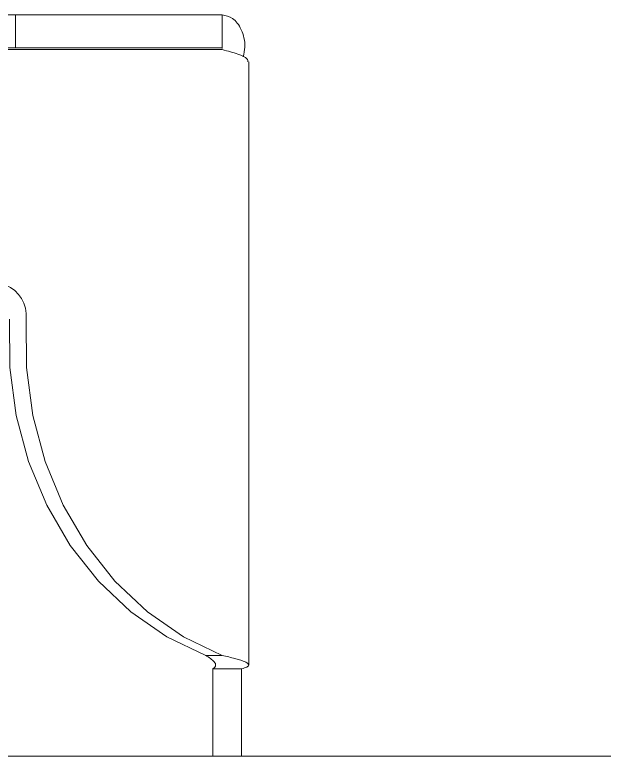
# Model space of a CAD drawing. Header units: millimetres. Extents: x 30710 to 48779, y -19256 to -8564.
# Drawn here: x 32396.86 to 32432.46, y -13494.94 to -13450.15 of the extents above; entities that cross this region are included whole.
import ezdxf

# ---------------------------------------------------------------- set-up
doc = ezdxf.new("R2010")
doc.units = ezdxf.units.MM
doc.header["$LTSCALE"] = 10
doc.layers.add('粗实线', color=4, linetype='Continuous', lineweight=18)

msp = doc.modelspace()

# ---------------------------------------------------------------- linework, layer by layer
at = {"layer": '粗实线'}
for p, q in [((32396.898, -13450.152), (32395.298, -13450.152)), ((32396.898, -13450.152), (32396.898, -13452.152)), ((32409.392, -13450.152), (32396.898, -13450.152)), ((32409.392, -13450.152), (32409.392, -13452.152)), ((32409.392, -13452.252), (32383.822, -13452.252)), ((32396.898, -13452.152), (32395.298, -13452.152)), ((32409.392, -13452.152), (32396.898, -13452.152)), ((32409.395, -13452.184), (32409.392, -13452.152)), ((32410.992, -13489.428), (32410.992, -13452.986)), ((32409.392, -13488.85), (32408.392, -13488.85)), ((32410.563, -13489.661), (32408.831, -13489.661)), ((32408.831, -13494.94), (32408.831, -13489.661)), ((32410.563, -13494.94), (32410.563, -13489.661)), ((31865.22, -13494.94), (33875.22, -13494.94))]:
    msp.add_line(p, q, dxfattribs=at)
for points in [[(32396.549, -13468.531), (32396.566, -13471.457), (32396.952, -13474.349), (32397.7, -13477.145), (32398.793, -13479.785), (32400.208, -13482.212), (32401.914, -13484.376), (32403.876, -13486.228), (32406.051, -13487.73), (32408.392, -13488.85)], [(32397.549, -13468.531), (32397.566, -13471.457), (32397.952, -13474.349), (32398.7, -13477.145), (32399.793, -13479.785), (32401.208, -13482.212), (32402.914, -13484.376), (32404.876, -13486.228), (32407.051, -13487.73), (32409.392, -13488.85)]]:
    msp.add_lwpolyline(points, dxfattribs=at)
msp.add_arc((32395.559, -13468.333), 2, 354.3295, 68.1377, dxfattribs=at)
for points, knots in [([(32410.663, -13452.693), (32410.702, -13452.494), (32410.823, -13451.871), (32410.575, -13451.003), (32410.061, -13450.283), (32409.609, -13450.195), (32409.392, -13450.152)], [0, 0, 0, 0, 0.444787, 1.389902, 2.335021, 3.208273, 3.208273, 3.208273, 3.208273]), ([(32409.392, -13452.252), (32409.727, -13452.344), (32410.397, -13452.527), (32410.937, -13452.772), (32410.937, -13452.925), (32410.938, -13452.986)], [0, 0, 0, 0, 0.672488, 1.344976, 1.793944, 1.793944, 1.793944, 1.793944]), ([(32408.831, -13489.661), (32408.874, -13489.626), (32408.959, -13489.557), (32409.013, -13489.421), (32408.944, -13489.254), (32408.709, -13489.058), (32408.493, -13488.916), (32408.392, -13488.85)], [0, 0, 0, 0, 0.176101, 0.342963, 0.647644, 0.916399, 1.149658, 1.149658, 1.149658, 1.149658]), ([(32410.563, -13489.661), (32410.679, -13489.626), (32410.902, -13489.557), (32411.013, -13489.452), (32410.971, -13489.349), (32410.742, -13489.217), (32410.246, -13489.06), (32409.661, -13488.916), (32409.392, -13488.85)], [0, 0, 0, 0, 0.350153, 0.680422, 0.990805, 1.281303, 1.800574, 2.241308, 2.241308, 2.241308, 2.241308])]:
    msp.add_open_spline(points, degree=3, knots=knots, dxfattribs=at)

doc.saveas('drawing.dxf')
